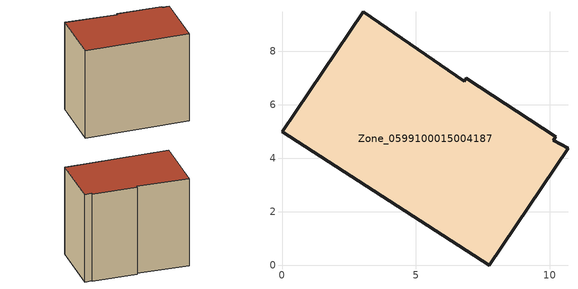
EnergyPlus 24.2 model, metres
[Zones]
Zone_0599100015004187
 floor ground (C_G): 6.89,6.99 10.22,4.81 10.13,4.66 10.69,4.37 7.75,0 0,4.98 3.04,9.47 6.8,6.87 z0.66
 wall outside (C_F): 10.22,4.81 6.89,6.99 6.8,6.87 3.04,9.47 0,4.98 7.75,0 10.69,4.37 10.13,4.66 10.22,4.81 z0.66:8.87
 roof outside (C_R): 10.13,4.66 10.22,4.81 6.89,6.99 6.8,6.87 3.04,9.47 0,4.98 7.75,0 10.69,4.37 z8.87
[BUILDING]
Pand.0599100015004187: North Axis=0; Terrain=City; Loads Convergence Tolerance Value=0.04; Temperature Convergence Tolerance Value=0.4; Solar Distribution=FullExterior; Maximum Number of Warmup Days=25; Minimum Number of Warmup Days=1
[Site:Location]
Rotterdam.The.Hague.AP_ZH_NLD Design_Conditions: Latitude=51.96; Longitude=4.45; Time Zone=1; Elevation=-4.5
[SITE:GROUNDTEMPERATURE:BUILDINGSURFACE]
18, 18, 18, 18, 18, 18, 18, 18, 18, 18, 18, 18
[MATERIAL] Thermal Absorptance=0.9; Solar Absorptance=0.7; Visible Absorptance=0.7
Name | Roughness | Thickness | Conductivity | Density | Specific Heat
G.TC.1975-1991 | MediumSmooth | 0.15 | 0.288461 | 540 | 1210
F.TC.1975-1991 | Rough | 0.3 | 0.230769 | 1920 | 840
R.TC.1975-1991 | MediumRough | 0.2 | 0.153846 | 1500 | 1000
[CONSTRUCTION]
C_G: G.TC.1975-1991
C_F: F.TC.1975-1991
C_R: R.TC.1975-1991
[ZONE]
Zone_0599100015004187: Type=1; Multiplier=1; Ceiling Height=Autocalculate; Volume=Autocalculate; Floor Area=autocalculate; Part of Total Floor Area=Yes
[ZONEINFILTRATION:DESIGNFLOWRATE]
Infil_Zone_0599100015004187: Zone or ZoneList or Space or SpaceList=Zone_0599100015004187; Schedule=AlwaysOn; Design Flow Rate Calculation Method=Flow/Area; Flow Rate per Floor Area=0.003; Constant Term Coefficient=1; Temperature Term Coefficient=0; Velocity Term Coefficient=0; Velocity Squared Term Coefficient=0
[HVACTEMPLATE:ZONE:IDEALLOADSAIRSYSTEM]
Zone_0599100015004187: Maximum Heating Supply Air Temperature=50; Minimum Cooling Supply Air Temperature=13; Maximum Heating Supply Air Humidity Ratio=0.0156; Minimum Cooling Supply Air Humidity Ratio=0.0077; Heating Limit=NoLimit; Cooling Limit=NoLimit; Dehumidification Control Type=ConstantSensibleHeatRatio; Cooling Sensible Heat Ratio=0.7; Dehumidification Setpoint=60; Humidification Control Type=None; Humidification Setpoint=30; Outdoor Air Method=None; Outdoor Air Flow Rate per Person=0.00944; Outdoor Air Flow Rate per Zone Floor Area=0; Outdoor Air Flow Rate per Zone=0; Demand Controlled Ventilation Type=None; Outdoor Air Economizer Type=NoEconomizer; Heat Recovery Type=None; Sensible Heat Recovery Effectiveness=0.7; Latent Heat Recovery Effectiveness=0.65
[ZONECONTROL:THERMOSTAT]
ThermostatControl_Zone_0599100015004187: Zone or ZoneList=Zone_0599100015004187; Control Type Schedule=DualSetpointControlType; Control 1=Thermostat_Zone_0599100015004187; Temperature Difference Between Cutout And Setpoint=0
[THERMOSTATSETPOINT:DUALSETPOINT]
Thermostat_Zone_0599100015004187: Heating Setpoint Temperature Schedule=HeatingSetpoint_Zone_0599100015004187; Cooling Setpoint Temperature Schedule=CoolingSetpoint_Zone_0599100015004187
[SCHEDULE:COMPACT]
HeatingSetpoint_Zone_0599100015004187: Through: 12/31, For: AllDays, Until: 24:00, 21
CoolingSetpoint_Zone_0599100015004187: Through: 12/31, For: AllDays, Until: 24:00, 24
DualSetpointControlType: Through: 12/31, For: AllDays, Until: 24:00, 4
AlwaysOn: Through: 12/31, For: AllDays, Until: 24:00, 1
